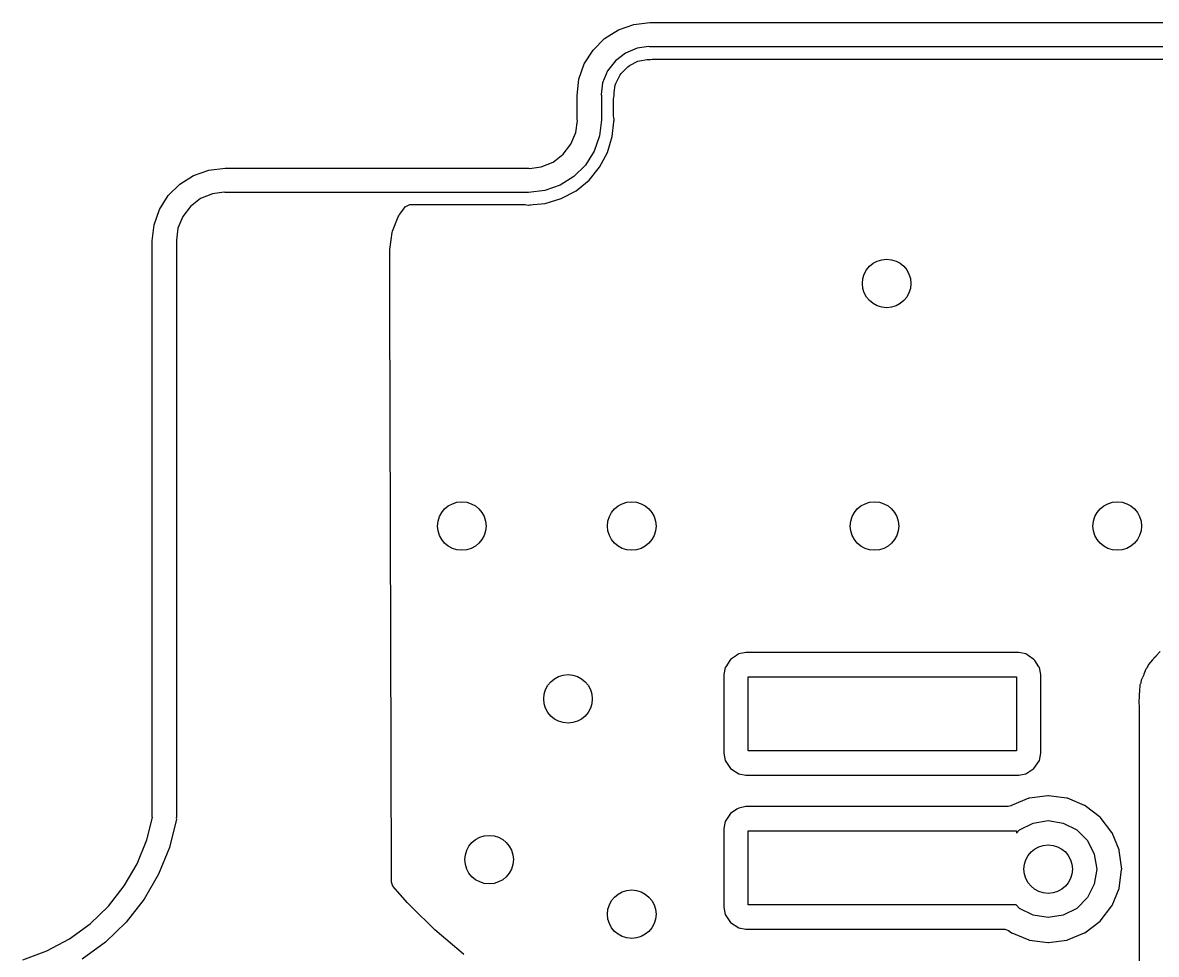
# Model space of a CAD drawing. Extents: x 124.6 to 173.9, y -108.3 to -87.7.
# Drawn here: x 128.68 to 138.02, y -95.33 to -87.65 of the extents above; entities that cross this region are included whole.
import ezdxf

# ---------------------------------------------------------------- set-up
doc = ezdxf.new("R2010")
doc.units = 0
doc.layers.add('BLACK', color=7, linetype='CONTINUOUS')

msp = doc.modelspace()

# ---------------------------------------------------------------- linework, layer by layer
at = {"layer": 'BLACK', "linetype": 'CONTINUOUS'}
for p, q in [((133.59, -87.7094), (133.716, -87.665)), ((133.716, -87.665), (133.85, -87.65)), ((133.85, -87.65), (133.85, -87.65)), ((133.85, -87.65), (170.15, -87.65)), ((133.381, -87.8759), (133.476, -87.7809)), ((133.476, -87.7809), (133.59, -87.7094)), ((133.309, -87.9897), (133.381, -87.8759)), ((133.746, -87.8603), (133.648, -87.9006)), ((133.842, -87.8475), (133.746, -87.8603)), ((133.85, -87.85), (133.842, -87.8475)), ((170.15, -87.85), (133.85, -87.85)), ((133.85, -87.85), (133.85, -87.85)), ((133.85, -87.85), (133.85, -87.85)), ((133.565, -87.9647), (133.501, -88.0482)), ((133.648, -87.9006), (133.565, -87.9647)), ((133.681, -88.0041), (133.75, -87.9687)), ((133.75, -87.9687), (133.765, -87.9639)), ((133.765, -87.9639), (133.827, -87.9541)), ((133.827, -87.9541), (133.839, -87.9545)), ((133.839, -87.9545), (133.839, -87.9544)), ((133.839, -87.9544), (133.844, -87.9544)), ((133.844, -87.9544), (133.85, -87.9557)), ((133.85, -87.9557), (133.855, -87.9544)), ((133.855, -87.9544), (133.867, -87.9517)), ((133.855, -87.9544), (133.855, -87.9544)), ((133.867, -87.9517), (133.878, -87.9505)), ((133.878, -87.9505), (170.122, -87.9505)), ((133.265, -88.1165), (133.309, -87.9897)), ((133.501, -88.0482), (133.46, -88.1456)), ((133.604, -88.0808), (133.613, -88.0684)), ((133.613, -88.0684), (133.668, -88.0132)), ((133.668, -88.0132), (133.681, -88.0041)), ((133.25, -88.25), (133.265, -88.1165)), ((133.46, -88.1456), (133.448, -88.2424)), ((133.554, -88.2271), (133.564, -88.1651)), ((133.564, -88.1651), (133.569, -88.1505)), ((133.569, -88.1505), (133.604, -88.0808)), ((133.25, -88.45), (133.25, -88.25)), ((133.25, -88.25), (133.25, -88.25)), ((133.448, -88.2424), (133.45, -88.25)), ((133.45, -88.25), (133.45, -88.25)), ((133.45, -88.25), (133.45, -88.25)), ((133.45, -88.25), (133.45, -88.45)), ((133.552, -88.2673), (133.556, -88.2503)), ((133.554, -88.2275), (133.554, -88.2271)), ((133.554, -88.2394), (133.554, -88.2275)), ((133.554, -88.2449), (133.554, -88.2394)), ((133.554, -88.2394), (133.554, -88.2394)), ((133.556, -88.2503), (133.554, -88.2449)), ((133.55, -88.2783), (133.552, -88.2673)), ((133.55, -88.4219), (133.55, -88.2783)), ((133.552, -88.4328), (133.55, -88.4219)), ((133.556, -88.45), (133.552, -88.4328)), ((133.24, -88.5544), (133.252, -88.4576)), ((133.252, -88.4576), (133.25, -88.45)), ((133.45, -88.45), (133.435, -88.5835)), ((133.45, -88.45), (133.45, -88.45)), ((133.45, -88.45), (133.45, -88.45)), ((133.54, -88.5873), (133.552, -88.4677)), ((133.552, -88.4677), (133.553, -88.4614)), ((133.553, -88.4614), (133.555, -88.4535)), ((133.555, -88.4535), (133.556, -88.4508)), ((133.555, -88.4535), (133.555, -88.4535)), ((133.556, -88.4508), (133.556, -88.45)), ((133.199, -88.6517), (133.24, -88.5544)), ((133.435, -88.5835), (133.391, -88.7103)), ((133.5, -88.7194), (133.54, -88.5873)), ((133.135, -88.7353), (133.199, -88.6517)), ((133.391, -88.7103), (133.319, -88.8241)), ((133.435, -88.841), (133.5, -88.7194)), ((132.954, -88.8397), (133.052, -88.7994)), ((133.052, -88.7994), (133.135, -88.7353)), ((129.976, -88.9809), (130.09, -88.9094)), ((130.09, -88.9094), (130.216, -88.865)), ((130.216, -88.865), (130.35, -88.85)), ((130.35, -88.85), (130.35, -88.85)), ((130.35, -88.85), (132.85, -88.85)), ((132.85, -88.85), (132.858, -88.8525)), ((132.858, -88.8525), (132.954, -88.8397)), ((133.319, -88.8241), (133.224, -88.9191)), ((133.348, -88.9477), (133.435, -88.841)), ((129.881, -89.0759), (129.976, -88.9809)), ((133.11, -88.9905), (132.984, -89.0349)), ((133.224, -88.9191), (133.11, -88.9905)), ((133.241, -89.0352), (133.348, -88.9477)), ((129.809, -89.1897), (129.881, -89.0759)), ((130.148, -89.1006), (130.065, -89.1647)), ((130.246, -89.0603), (130.148, -89.1006)), ((130.342, -89.0475), (130.246, -89.0603)), ((130.35, -89.05), (130.342, -89.0475)), ((132.85, -89.05), (130.35, -89.05)), ((130.35, -89.05), (130.35, -89.05)), ((130.35, -89.05), (130.35, -89.05)), ((132.984, -89.0349), (132.85, -89.05)), ((132.85, -89.05), (132.85, -89.05)), ((132.85, -89.05), (132.85, -89.05)), ((132.987, -89.1403), (133.119, -89.1003)), ((133.119, -89.1003), (133.241, -89.0352)), ((129.765, -89.3165), (129.809, -89.1897)), ((130.065, -89.1647), (130.001, -89.2482)), ((131.786, -89.2313), (131.814, -89.1947)), ((131.814, -89.1947), (131.833, -89.1697)), ((131.833, -89.1697), (131.866, -89.1509)), ((131.866, -89.1509), (131.872, -89.1505)), ((131.872, -89.1505), (132.821, -89.1505)), ((132.821, -89.1505), (132.833, -89.1518)), ((132.833, -89.1518), (132.847, -89.155)), ((132.847, -89.155), (132.847, -89.155)), ((132.847, -89.155), (132.849, -89.1557)), ((132.849, -89.1557), (132.85, -89.1557)), ((132.85, -89.1557), (132.861, -89.1532)), ((132.861, -89.1532), (132.867, -89.1522)), ((132.867, -89.1522), (132.887, -89.1503)), ((132.887, -89.1503), (132.987, -89.1403)), ((130.001, -89.2482), (129.96, -89.3456)), ((131.728, -89.3685), (131.777, -89.2504)), ((131.777, -89.2504), (131.78, -89.2424)), ((131.78, -89.2424), (131.786, -89.2313)), ((129.75, -89.45), (129.765, -89.3165)), ((129.96, -89.3456), (129.948, -89.4424)), ((131.717, -89.44), (131.725, -89.3809)), ((131.725, -89.3809), (131.728, -89.3685)), ((129.75, -94.2), (129.75, -89.45)), ((129.75, -89.45), (129.75, -89.45)), ((129.948, -89.4424), (129.95, -89.45)), ((129.95, -89.45), (129.95, -89.45)), ((129.95, -89.45), (129.95, -89.45)), ((129.95, -89.45), (129.95, -94.2)), ((131.707, -89.5194), (131.717, -89.44)), ((131.706, -89.5258), (131.707, -89.5194)), ((131.707, -89.9644), (131.706, -89.5258)), ((131.717, -93.6731), (131.707, -89.9644)), ((138.053, -92.8338), (138.019, -92.8724)), ((134.509, -92.9089), (134.475, -92.9597)), ((134.515, -92.8992), (134.509, -92.9089)), ((134.563, -92.8676), (134.515, -92.8992)), ((134.578, -92.8576), (134.563, -92.8676)), ((134.582, -92.8549), (134.578, -92.8576)), ((134.64, -92.8433), (134.582, -92.8549)), ((136.89, -92.8433), (134.64, -92.8433)), ((136.948, -92.8549), (136.89, -92.8433)), ((136.952, -92.8576), (136.948, -92.8549)), ((136.967, -92.8676), (136.952, -92.8576)), ((137.014, -92.8992), (136.967, -92.8676)), ((137.021, -92.9089), (137.014, -92.8992)), ((137.055, -92.9597), (137.021, -92.9089)), ((137.991, -92.9041), (137.958, -92.9413)), ((137.994, -92.901), (137.991, -92.9041)), ((138.001, -92.8918), (137.994, -92.901)), ((138.002, -92.8904), (138.001, -92.8918)), ((138.001, -92.8918), (138.001, -92.8918)), ((138.015, -92.8775), (138.002, -92.8904)), ((138.017, -92.8753), (138.015, -92.8775)), ((138.019, -92.8724), (138.017, -92.8753)), ((134.471, -92.9656), (134.459, -93.0241)), ((134.459, -93.0241), (134.459, -93.6731)), ((134.475, -92.9597), (134.471, -92.9656)), ((137.059, -92.9656), (137.055, -92.9597)), ((137.07, -93.0241), (137.059, -92.9656)), ((137.07, -93.6731), (137.07, -93.0241)), ((137.919, -93.0262), (137.897, -93.0711)), ((137.92, -93.0225), (137.919, -93.0262)), ((137.936, -92.9793), (137.92, -93.0225)), ((137.937, -92.9761), (137.936, -92.9793)), ((137.936, -92.9793), (137.936, -92.9793)), ((137.94, -92.9733), (137.937, -92.9761)), ((137.947, -92.9638), (137.94, -92.9733)), ((137.94, -92.9733), (137.94, -92.9733)), ((137.952, -92.9552), (137.947, -92.9638)), ((137.958, -92.9413), (137.952, -92.9552)), ((134.66, -93.6534), (134.66, -93.0438)), ((134.66, -93.0438), (136.87, -93.0438)), ((136.87, -93.0438), (136.87, -93.6534)), ((137.887, -93.1138), (137.883, -93.1598)), ((137.888, -93.107), (137.887, -93.1103)), ((137.887, -93.1103), (137.887, -93.1138)), ((137.893, -93.0959), (137.888, -93.107)), ((137.888, -93.107), (137.888, -93.107)), ((137.895, -93.0862), (137.893, -93.0959)), ((137.897, -93.0745), (137.895, -93.0862)), ((137.897, -93.0711), (137.897, -93.0745)), ((137.897, -93.0745), (137.897, -93.0745)), ((137.88, -93.2016), (137.877, -93.2533)), ((137.882, -93.173), (137.88, -93.1799)), ((137.88, -93.1799), (137.88, -93.198)), ((137.88, -93.198), (137.88, -93.2016)), ((137.883, -93.1637), (137.882, -93.173)), ((137.883, -93.1598), (137.883, -93.1637)), ((137.877, -93.2533), (137.878, -93.2605)), ((137.878, -93.2605), (137.879, -93.2669)), ((137.879, -93.2669), (137.88, -93.2771)), ((137.88, -93.2771), (137.88, -96.401)), ((131.72, -94.7373), (131.717, -93.6731)), ((134.459, -93.6731), (134.471, -93.7316)), ((136.87, -93.6534), (134.66, -93.6534)), ((137.059, -93.7316), (137.07, -93.6731)), ((134.471, -93.7316), (134.515, -93.798)), ((137.014, -93.798), (137.059, -93.7316)), ((134.515, -93.798), (134.582, -93.8423)), ((134.582, -93.8423), (134.64, -93.8539)), ((134.64, -93.8539), (136.89, -93.8539)), ((136.89, -93.8539), (136.948, -93.8423)), ((136.948, -93.8423), (137.014, -93.798)), ((136.971, -94.0448), (136.833, -94.1022)), ((136.974, -94.0436), (136.971, -94.0448)), ((136.971, -94.0448), (136.971, -94.0448)), ((136.977, -94.0431), (136.974, -94.0436)), ((137.128, -94.0233), (136.977, -94.0431)), ((136.977, -94.0431), (136.977, -94.0431)), ((137.131, -94.0229), (137.128, -94.0233)), ((137.134, -94.0233), (137.131, -94.0229)), ((137.285, -94.0431), (137.134, -94.0233)), ((137.288, -94.0436), (137.285, -94.0431)), ((137.285, -94.0431), (137.285, -94.0431)), ((137.291, -94.0448), (137.288, -94.0436)), ((137.431, -94.1028), (137.291, -94.0448)), ((137.291, -94.0448), (137.291, -94.0448)), ((134.567, -94.1345), (134.515, -94.1692)), ((134.578, -94.1276), (134.567, -94.1345)), ((134.582, -94.1249), (134.578, -94.1276)), ((134.64, -94.1133), (134.582, -94.1249)), ((136.8, -94.1133), (134.64, -94.1133)), ((136.824, -94.1067), (136.8, -94.1133)), ((136.826, -94.106), (136.824, -94.1067)), ((136.828, -94.1041), (136.826, -94.106)), ((136.833, -94.1022), (136.828, -94.1041)), ((137.434, -94.1041), (137.431, -94.1028)), ((137.431, -94.1028), (137.431, -94.1028)), ((137.447, -94.1142), (137.434, -94.1041)), ((137.551, -94.1943), (137.447, -94.1142)), ((129.704, -94.3881), (129.751, -94.2017)), ((129.751, -94.2017), (129.75, -94.2)), ((129.948, -94.2174), (129.891, -94.4488)), ((129.95, -94.2), (129.947, -94.2085)), ((129.947, -94.2085), (129.948, -94.2174)), ((129.948, -94.2174), (129.948, -94.2174)), ((134.471, -94.2356), (134.459, -94.2941)), ((134.515, -94.1692), (134.471, -94.2356)), ((137.007, -94.2482), (137.131, -94.2286)), ((137.131, -94.2286), (137.255, -94.2482)), ((137.559, -94.2003), (137.551, -94.1943)), ((137.656, -94.3258), (137.559, -94.2003)), ((134.459, -94.2941), (134.459, -94.9431)), ((134.66, -94.9234), (134.66, -94.3138)), ((134.66, -94.3138), (136.87, -94.3138)), ((136.87, -94.3311), (136.896, -94.305)), ((136.87, -94.3138), (136.87, -94.3311)), ((136.896, -94.305), (137.007, -94.2482)), ((137.255, -94.2482), (137.366, -94.305)), ((137.366, -94.305), (137.455, -94.3935)), ((137.657, -94.3287), (137.656, -94.3258)), ((137.715, -94.4689), (137.657, -94.3287)), ((137.657, -94.3287), (137.657, -94.3287)), ((129.625, -94.5838), (129.704, -94.3881)), ((137.455, -94.3935), (137.511, -94.505)), ((129.891, -94.4488), (129.801, -94.6699)), ((137.511, -94.505), (137.531, -94.6286)), ((137.716, -94.4718), (137.715, -94.4689)), ((137.715, -94.4689), (137.715, -94.4689)), ((137.716, -94.475), (137.716, -94.4718)), ((137.732, -94.5908), (137.716, -94.475)), ((137.716, -94.475), (137.716, -94.475)), ((129.519, -94.7667), (129.625, -94.5838)), ((137.737, -94.6286), (137.732, -94.5908)), ((129.801, -94.6699), (129.682, -94.8765)), ((137.531, -94.6286), (137.511, -94.7522)), ((137.721, -94.744), (137.736, -94.6318)), ((137.736, -94.6318), (137.737, -94.6286)), ((129.389, -94.933), (129.519, -94.7667)), ((131.732, -94.7693), (131.72, -94.7373)), ((131.852, -94.9077), (131.732, -94.7693)), ((137.511, -94.7522), (137.455, -94.8637)), ((137.657, -94.9276), (137.715, -94.7883)), ((137.715, -94.7883), (137.716, -94.7854)), ((137.715, -94.7883), (137.715, -94.7883)), ((137.716, -94.7854), (137.721, -94.744)), ((129.682, -94.8765), (129.535, -95.0644)), ((137.455, -94.8637), (137.366, -94.9522)), ((129.238, -95.0797), (129.389, -94.933)), ((131.855, -94.9104), (131.852, -94.9077)), ((131.888, -94.9431), (131.855, -94.9104)), ((132.071, -95.1234), (131.888, -94.9431)), ((134.459, -94.9431), (134.471, -95.0016)), ((136.867, -94.9234), (134.66, -94.9234)), ((136.896, -94.9522), (136.867, -94.9234)), ((137.007, -95.009), (136.896, -94.9522)), ((137.366, -94.9522), (137.255, -95.009)), ((137.559, -95.0569), (137.656, -94.9314)), ((137.656, -94.9314), (137.657, -94.9276)), ((129.067, -95.2038), (129.238, -95.0797)), ((129.535, -95.0644), (129.364, -95.2301)), ((134.471, -95.0016), (134.515, -95.068)), ((134.515, -95.068), (134.582, -95.1123)), ((137.131, -95.0286), (137.007, -95.009)), ((137.255, -95.009), (137.131, -95.0286)), ((137.434, -95.1531), (137.559, -95.0569)), ((132.075, -95.1275), (132.071, -95.1234)), ((132.078, -95.1301), (132.075, -95.1275)), ((132.314, -95.3299), (132.078, -95.1301)), ((134.582, -95.1123), (134.64, -95.1239)), ((134.64, -95.1239), (136.773, -95.1239)), ((136.773, -95.1239), (136.803, -95.134)), ((136.803, -95.134), (136.828, -95.1531)), ((136.828, -95.1531), (136.831, -95.1544)), ((136.831, -95.1544), (136.831, -95.1544)), ((136.831, -95.1544), (136.971, -95.2124)), ((137.291, -95.2124), (137.431, -95.1544)), ((137.431, -95.1544), (137.434, -95.1531)), ((137.431, -95.1544), (137.431, -95.1544)), ((128.88, -95.3029), (129.067, -95.2038)), ((129.364, -95.2301), (129.171, -95.3702)), ((136.971, -95.2124), (136.971, -95.2124)), ((136.971, -95.2124), (136.974, -95.2136)), ((136.974, -95.2136), (136.977, -95.2141)), ((136.977, -95.2141), (136.977, -95.2141)), ((136.977, -95.2141), (137.128, -95.2339)), ((137.128, -95.2339), (137.131, -95.2343)), ((137.131, -95.2343), (137.134, -95.2339)), ((137.134, -95.2339), (137.285, -95.2141)), ((137.285, -95.2141), (137.288, -95.2136)), ((137.285, -95.2141), (137.285, -95.2141)), ((137.288, -95.2136), (137.291, -95.2124)), ((137.291, -95.2124), (137.291, -95.2124)), ((128.682, -95.3751), (128.88, -95.3029)), ((132.317, -95.3322), (132.314, -95.3299))]:
    msp.add_line(p, q, dxfattribs=at)
at = {"layer": 'BLACK'}
for centre in [(135.8, -89.8), (132.3, -91.8), (133.7, -91.8), (135.7, -91.8), (137.7, -91.8), (133.175, -93.225), (132.525, -94.55), (137.131, -94.6286), (133.7, -95)]:
    msp.add_circle(centre, 0.2, dxfattribs=at)

doc.saveas('drawing.dxf')
